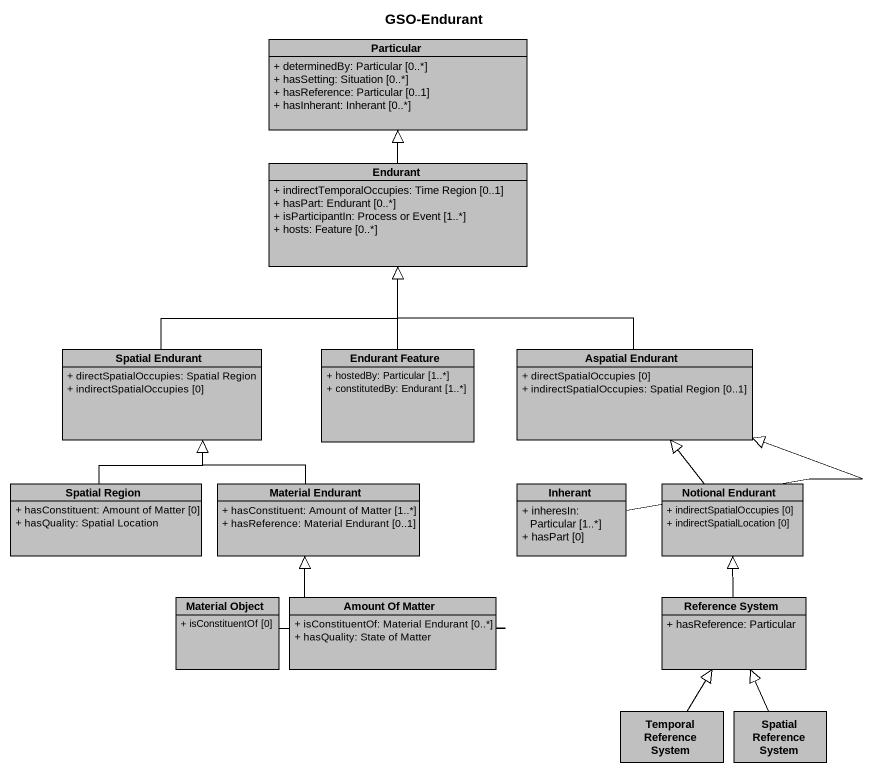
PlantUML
@startuml
title GSO-Endurant
hide circle
hide empty members
skinparam classAttributeIconSize 0
class Particular #C0C0C0 {
  + determinedBy: Particular [0..*]
  + hasSetting: Situation [0..*]
  + hasReference: Particular [0..1]
  + hasInherant: Inherant [0..*]
}
class Endurant #C0C0C0 {
  + indirectTemporalOccupies: Time Region [0..1]
  + hasPart: Endurant [0..*]
  + isParticipantIn: Process or Event [1..*]
  + hosts: Feature [0..*]
}
class "Spatial Endurant" as Spatial_Endurant #C0C0C0 {
  + directSpatialOccupies: Spatial Region
  + indirectSpatialOccupies [0]
}
class "Endurant Feature" as Endurant_Feature #C0C0C0 {
  + hostedBy: Particular [1..*]
  + constitutedBy: Endurant [1..*]
}
class "Aspatial Endurant" as Aspatial_Endurant #C0C0C0 {
  + directSpatialOccupies [0]
  + indirectSpatialOccupies: Spatial Region [0..1]
}
class "Spatial Region" as Spatial_Region #C0C0C0 {
  + hasConstituent: Amount of Matter [0]
  + hasQuality: Spatial Location
}
class "Material Endurant" as Material_Endurant #C0C0C0 {
  + hasConstituent: Amount of Matter [1..*]
  + hasReference: Material Endurant [0..1]
}
class Inherant #C0C0C0 {
  + inheresIn: Particular [1..*]
  + hasPart [0]
}
class "Notional Endurant" as Notional_Endurant #C0C0C0 {
  + indirectSpatialOccupies [0]
  + indirectSpatialLocation [0]
}
class "Material Object" as Material_Object #C0C0C0 {
  + isConstituentOf [0]
}
class "Amount Of Matter" as Amount_Of_Matter #C0C0C0 {
  + isConstituentOf: Material Endurant [0..*]
  + hasQuality: State of Matter
}
class "Reference System" as Reference_System #C0C0C0 {
  + hasReference: Particular
}
class "Temporal Reference System" as Temporal_Reference_System #C0C0C0
class "Spatial Reference System" as Spatial_Reference_System #C0C0C0
Endurant -up-|> Particular
Spatial_Endurant -up-|> Endurant
Endurant_Feature -up-|> Endurant
Aspatial_Endurant -up-|> Endurant
Spatial_Region -up-|> Spatial_Endurant
Material_Endurant -up-|> Spatial_Endurant
Inherant -up-|> Aspatial_Endurant
Notional_Endurant -up-|> Aspatial_Endurant
Material_Object -up-|> Material_Endurant
Amount_Of_Matter -up-|> Material_Endurant
Reference_System -up-|> Notional_Endurant
Temporal_Reference_System -up-|> Reference_System
Spatial_Reference_System -up-|> Reference_System
@enduml
